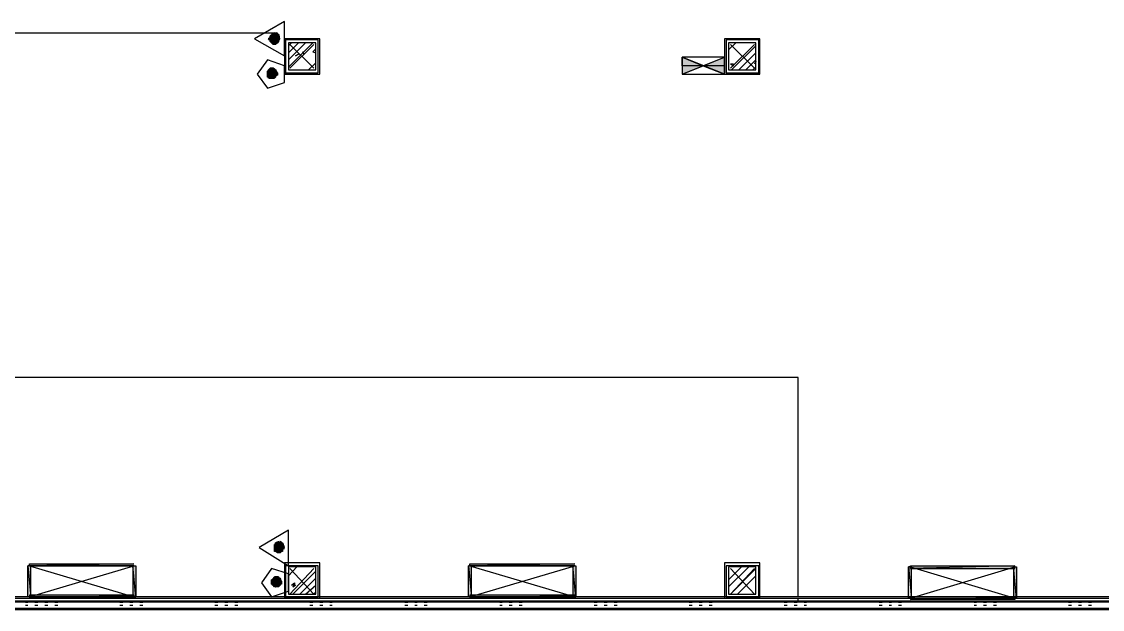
# Model space of a CAD drawing. Header units: millimetres. Extents: x 5 to 415, y 48 to 251.
# Drawn here: x 320.14 to 352.45, y 117.53 to 135.1 of the extents above; entities that cross this region are included whole.
import ezdxf

# ---------------------------------------------------------------- set-up
doc = ezdxf.new("R2010")
doc.units = ezdxf.units.MM
doc.layers.add('H', color=7, linetype='Continuous')
doc.layers.add('P', color=7, linetype='Continuous')

msp = doc.modelspace()

# ---------------------------------------------------------------- hatches: boundary and pattern name
at = {"layer": 'H', "linetype": 'Continuous'}
for points in [[(327.537, 134.532), (327.537, 134.585), (327.572, 134.62), (327.572, 134.532), (327.537, 134.532)], [(327.572, 134.497), (327.572, 134.673), (327.625, 134.673), (327.625, 134.444), (327.572, 134.497)], [(327.625, 134.444), (327.625, 134.708), (327.66, 134.708), (327.66, 134.408), (327.625, 134.444)], [(327.66, 134.408), (327.66, 134.708), (327.695, 134.708), (327.695, 134.408), (327.66, 134.408)], [(327.695, 134.408), (327.695, 134.708), (327.748, 134.708), (327.748, 134.408), (327.695, 134.408)], [(327.748, 134.408), (327.748, 134.708), (327.783, 134.708), (327.783, 134.444), (327.748, 134.408)], [(327.783, 134.444), (327.783, 134.673), (327.836, 134.673), (327.836, 134.497), (327.783, 134.444)], [(339.901, 133.526), (339.901, 134.02), (340.536, 133.773), (339.901, 133.526)], [(341.171, 133.526), (340.536, 133.773), (341.171, 134.02), (341.171, 133.526)], [(327.484, 133.438), (327.484, 133.615), (327.537, 133.65), (327.537, 133.438), (327.484, 133.438)], [(327.537, 133.385), (327.537, 133.65), (327.572, 133.685), (327.572, 133.385), (327.537, 133.385)], [(327.572, 133.385), (327.572, 133.685), (327.625, 133.685), (327.625, 133.385), (327.572, 133.385)], [(327.625, 133.385), (327.625, 133.685), (327.66, 133.685), (327.66, 133.385), (327.625, 133.385)], [(327.66, 133.385), (327.66, 133.685), (327.695, 133.65), (327.695, 133.385), (327.66, 133.385)], [(327.695, 133.385), (327.695, 133.65), (327.748, 133.65), (327.748, 133.438), (327.695, 133.385)], [(327.748, 133.473), (327.748, 133.615), (327.783, 133.562), (327.783, 133.473), (327.748, 133.473)], [(327.695, 119.257), (327.695, 119.468), (327.748, 119.468), (327.748, 119.257), (327.695, 119.257)], [(327.748, 119.257), (327.748, 119.503), (327.783, 119.503), (327.783, 119.204), (327.748, 119.257)], [(327.783, 119.204), (327.783, 119.503), (327.836, 119.503), (327.836, 119.204), (327.783, 119.204)], [(327.836, 119.204), (327.836, 119.503), (327.872, 119.503), (327.872, 119.204), (327.836, 119.204)], [(327.872, 119.204), (327.872, 119.503), (327.907, 119.503), (327.907, 119.257), (327.872, 119.204)], [(327.907, 119.257), (327.907, 119.468), (327.96, 119.468), (327.96, 119.257), (327.907, 119.257)], [(327.96, 119.345), (327.96, 119.415), (327.995, 119.38), (327.995, 119.345), (327.96, 119.345)], [(320.34, 117.898), (320.34, 118.833), (320.428, 118.833), (320.428, 117.898), (320.34, 117.898)], [(320.375, 118.833), (320.375, 118.868), (323.515, 118.868), (323.515, 118.833), (320.375, 118.833)], [(323.462, 117.898), (323.462, 118.833), (323.55, 118.833), (323.55, 117.898), (323.462, 117.898)], [(333.498, 117.898), (333.498, 118.833), (333.587, 118.833), (333.587, 117.898), (333.498, 117.898)], [(333.551, 118.833), (333.551, 118.868), (336.673, 118.868), (336.673, 118.833), (333.551, 118.833)], [(336.638, 117.898), (336.638, 118.833), (336.726, 118.833), (336.726, 117.898), (336.638, 117.898)], [(346.675, 117.863), (346.675, 118.798), (346.745, 118.798), (346.745, 117.863), (346.675, 117.863)], [(346.71, 118.745), (346.71, 118.833), (349.85, 118.833), (349.85, 118.745), (346.71, 118.745)], [(349.797, 117.863), (349.797, 118.798), (349.885, 118.798), (349.885, 117.863), (349.797, 117.863)], [(327.625, 118.286), (327.625, 118.41), (327.66, 118.41), (327.66, 118.233), (327.625, 118.286)], [(327.66, 118.233), (327.66, 118.445), (327.695, 118.445), (327.695, 118.198), (327.66, 118.233)], [(327.695, 118.198), (327.695, 118.498), (327.748, 118.498), (327.748, 118.198), (327.695, 118.198)], [(327.748, 118.198), (327.748, 118.498), (327.783, 118.498), (327.783, 118.198), (327.748, 118.198)], [(327.783, 118.198), (327.783, 118.498), (327.836, 118.498), (327.836, 118.198), (327.783, 118.198)], [(327.836, 118.198), (327.836, 118.445), (327.872, 118.445), (327.872, 118.233), (327.836, 118.198)], [(327.872, 118.286), (327.872, 118.41), (327.907, 118.357), (327.907, 118.286), (327.872, 118.286)], [(320.375, 117.863), (320.375, 117.934), (323.515, 117.934), (323.515, 117.863), (320.375, 117.863)], [(333.551, 117.863), (333.551, 117.934), (336.673, 117.934), (336.673, 117.863), (333.551, 117.863)], [(346.71, 117.81), (346.71, 117.898), (349.85, 117.898), (349.85, 117.81), (346.71, 117.81)]]:
    msp.add_hatch(color=256, dxfattribs=at).paths.add_polyline_path(points)

# ---------------------------------------------------------------- linework, layer by layer
at = {"layer": 'P'}
for points in [[(327.995, 135.096), (327.096, 134.585)], [(327.995, 134.073), (327.995, 135.096)], [(64.629, 134.761), (327.783, 134.761)], [(327.713, 134.761), (327.625, 134.726)], [(327.836, 134.691), (327.748, 134.761)], [(327.096, 134.585), (327.995, 134.073)], [(327.519, 134.585), (327.572, 134.62)], [(327.572, 134.62), (327.519, 134.585)], [(327.519, 134.549), (327.572, 134.62)], [(327.572, 134.549), (327.519, 134.549)], [(327.625, 134.726), (327.572, 134.638)], [(327.572, 134.673), (327.572, 134.497)], [(327.572, 134.497), (327.572, 134.673)], [(327.572, 134.673), (327.572, 134.497)], [(327.572, 134.62), (327.572, 134.673)], [(327.572, 134.673), (327.572, 134.497)], [(327.572, 134.497), (327.607, 134.673)], [(327.607, 134.673), (327.572, 134.673)], [(327.572, 134.497), (327.607, 134.673)], [(327.572, 134.638), (327.589, 134.532)], [(327.572, 134.62), (327.572, 134.549)], [(327.572, 134.62), (327.572, 134.549)], [(327.572, 134.497), (327.572, 134.62)], [(327.572, 134.549), (327.572, 134.62)], [(327.572, 134.62), (327.572, 134.62)], [(327.572, 134.62), (327.572, 134.549)], [(327.572, 134.497), (327.572, 134.62)], [(327.572, 134.549), (327.572, 134.497)], [(327.607, 134.461), (327.572, 134.497)], [(327.589, 134.532), (327.678, 134.461)], [(327.607, 134.708), (327.607, 134.461)], [(327.607, 134.461), (327.607, 134.708)], [(327.607, 134.708), (327.607, 134.461)], [(327.607, 134.673), (327.607, 134.708)], [(327.607, 134.708), (327.607, 134.461)], [(327.607, 134.461), (327.66, 134.708)], [(327.66, 134.708), (327.607, 134.708)], [(327.607, 134.461), (327.66, 134.708)], [(327.607, 134.673), (327.607, 134.461)], [(327.607, 134.461), (327.607, 134.673)], [(327.66, 134.408), (327.607, 134.461)], [(327.66, 134.708), (327.66, 134.408)], [(327.66, 134.708), (327.66, 134.408)], [(327.66, 134.408), (327.66, 134.708)], [(327.66, 134.708), (327.66, 134.708)], [(327.66, 134.408), (327.66, 134.708)], [(327.66, 134.708), (327.66, 134.708)], [(327.66, 134.708), (327.66, 134.408)], [(327.66, 134.708), (327.66, 134.408)], [(327.66, 134.408), (327.695, 134.708)], [(327.695, 134.708), (327.66, 134.708)], [(327.66, 134.408), (327.695, 134.708)], [(327.678, 134.461), (327.801, 134.479)], [(327.695, 134.708), (327.695, 134.408)], [(327.695, 134.708), (327.695, 134.408)], [(327.695, 134.408), (327.731, 134.708)], [(327.731, 134.708), (327.695, 134.708)], [(327.695, 134.408), (327.731, 134.708)], [(327.731, 134.708), (327.731, 134.408)], [(327.731, 134.708), (327.731, 134.408)], [(327.731, 134.408), (327.731, 134.708)], [(327.731, 134.708), (327.731, 134.708)], [(327.731, 134.408), (327.731, 134.708)], [(327.731, 134.708), (327.731, 134.708)], [(327.731, 134.708), (327.731, 134.408)], [(327.731, 134.708), (327.731, 134.408)], [(327.731, 134.408), (327.783, 134.708)], [(327.783, 134.708), (327.731, 134.708)], [(327.731, 134.408), (327.783, 134.708)], [(327.783, 134.461), (327.731, 134.408)], [(327.783, 134.708), (327.783, 134.461)], [(327.783, 134.461), (327.783, 134.708)], [(327.783, 134.708), (327.783, 134.673)], [(327.783, 134.673), (327.783, 134.461)], [(327.783, 134.461), (327.783, 134.673)], [(327.783, 134.673), (327.783, 134.461)], [(327.783, 134.673), (327.783, 134.461)], [(327.783, 134.461), (327.819, 134.673)], [(327.819, 134.673), (327.783, 134.673)], [(327.783, 134.461), (327.819, 134.673)], [(327.819, 134.497), (327.783, 134.461)], [(327.801, 134.479), (327.854, 134.585)], [(327.819, 134.673), (327.819, 134.497)], [(327.819, 134.497), (327.819, 134.673)], [(327.819, 134.673), (327.819, 134.62)], [(327.819, 134.62), (327.819, 134.497)], [(327.819, 134.497), (327.819, 134.62)], [(327.819, 134.62), (327.819, 134.497)], [(327.819, 134.62), (327.819, 134.497)], [(327.819, 134.497), (327.819, 134.62)], [(327.819, 134.62), (327.819, 134.62)], [(327.819, 134.497), (327.819, 134.62)], [(327.819, 134.62), (327.819, 134.549)], [(327.819, 134.585), (327.819, 134.62)], [(327.819, 134.62), (327.819, 134.585)], [(327.819, 134.585), (327.819, 134.549)], [(327.819, 134.549), (327.819, 134.585)], [(327.819, 134.549), (327.819, 134.497)], [(327.854, 134.585), (327.836, 134.691)], [(327.995, 134.585), (327.995, 133.526)], [(329.053, 134.585), (327.995, 134.585)], [(328.03, 134.549), (328.03, 133.562)], [(329.001, 134.549), (328.03, 134.549)], [(328.119, 134.373), (328.207, 134.461)], [(328.119, 134.161), (328.418, 134.461)], [(328.119, 133.95), (328.63, 134.461)], [(328.119, 133.738), (328.842, 134.461)], [(328.93, 134.461), (328.119, 134.461)], [(328.119, 134.461), (328.119, 133.65)], [(328.93, 133.65), (328.93, 134.461)], [(329.001, 133.562), (329.001, 134.549)], [(329.053, 133.526), (329.053, 134.585)], [(341.154, 134.585), (341.154, 133.526)], [(342.212, 134.585), (341.154, 134.585)], [(341.207, 134.549), (341.207, 133.562)], [(342.177, 134.549), (341.207, 134.549)], [(341.277, 134.25), (341.489, 134.461)], [(342.089, 134.461), (341.277, 134.461)], [(341.277, 134.461), (341.277, 133.65)], [(342.089, 133.65), (342.089, 134.461)], [(342.177, 133.562), (342.177, 134.549)], [(342.212, 133.526), (342.212, 134.585)], [(327.695, 134.408), (327.66, 134.408)], [(327.731, 134.408), (327.695, 134.408)], [(328.877, 133.703), (328.154, 134.408)], [(328.154, 133.703), (328.877, 134.408)], [(328.418, 134.126), (328.33, 134.073)], [(328.33, 134.073), (328.418, 134.126)], [(328.542, 134.197), (328.577, 134.126)], [(328.577, 134.126), (328.542, 134.197)], [(328.93, 134.285), (328.842, 134.197)], [(328.842, 134.197), (328.93, 134.161)], [(342.053, 133.703), (341.33, 134.408)], [(341.33, 133.703), (342.053, 134.408)], [(341.365, 133.65), (342.089, 134.373)], [(341.577, 133.65), (342.089, 134.161)], [(327.484, 133.95), (327.184, 133.526)], [(327.995, 133.773), (327.484, 133.95)], [(328.718, 133.65), (328.93, 133.862)], [(339.884, 134.038), (340.519, 133.773)], [(339.884, 133.773), (339.884, 134.038)], [(341.154, 134.038), (339.884, 134.038)], [(339.884, 134.038), (339.884, 133.526)], [(339.884, 133.526), (341.154, 134.038)], [(341.154, 133.526), (339.884, 134.038)], [(340.519, 133.773), (341.154, 134.038)], [(341.154, 134.038), (341.154, 133.773)], [(341.154, 133.526), (341.154, 134.038)], [(341.418, 133.826), (341.33, 133.826)], [(341.33, 133.826), (341.418, 133.773)], [(341.789, 133.65), (342.089, 133.95)], [(342.089, 133.914), (342.053, 133.826)], [(327.184, 133.526), (327.484, 133.103)], [(327.554, 133.668), (327.484, 133.579)], [(327.484, 133.438), (327.519, 133.65)], [(327.519, 133.65), (327.484, 133.615)], [(327.484, 133.438), (327.519, 133.65)], [(327.484, 133.615), (327.484, 133.491)], [(327.484, 133.491), (327.484, 133.615)], [(327.484, 133.615), (327.484, 133.491)], [(327.484, 133.562), (327.484, 133.615)], [(327.484, 133.615), (327.484, 133.491)], [(327.484, 133.491), (327.484, 133.615)], [(327.484, 133.615), (327.484, 133.615)], [(327.484, 133.491), (327.484, 133.615)], [(327.484, 133.615), (327.484, 133.438)], [(327.484, 133.615), (327.484, 133.438)], [(327.484, 133.579), (327.501, 133.473)], [(327.484, 133.562), (327.484, 133.562)], [(327.484, 133.562), (327.484, 133.562)], [(327.484, 133.491), (327.484, 133.562)], [(327.484, 133.526), (327.484, 133.491)], [(327.484, 133.491), (327.484, 133.526)], [(327.484, 133.438), (327.484, 133.491)], [(327.501, 133.473), (327.607, 133.403)], [(327.519, 133.403), (327.572, 133.703)], [(327.572, 133.703), (327.519, 133.65)], [(327.519, 133.403), (327.572, 133.703)], [(327.519, 133.65), (327.519, 133.438)], [(327.519, 133.65), (327.519, 133.438)], [(327.519, 133.403), (327.519, 133.65)], [(327.519, 133.438), (327.519, 133.65)], [(327.519, 133.65), (327.519, 133.65)], [(327.519, 133.65), (327.519, 133.438)], [(327.519, 133.65), (327.519, 133.403)], [(327.625, 133.703), (327.554, 133.668)], [(327.572, 133.703), (327.572, 133.403)], [(327.572, 133.703), (327.572, 133.403)], [(327.572, 133.403), (327.607, 133.703)], [(327.607, 133.703), (327.572, 133.703)], [(327.572, 133.403), (327.607, 133.703)], [(327.607, 133.703), (327.607, 133.403)], [(327.607, 133.703), (327.607, 133.403)], [(327.607, 133.403), (327.607, 133.703)], [(327.607, 133.703), (327.607, 133.703)], [(327.607, 133.403), (327.607, 133.703)], [(327.607, 133.703), (327.607, 133.703)], [(327.607, 133.703), (327.607, 133.403)], [(327.607, 133.703), (327.607, 133.403)], [(327.607, 133.403), (327.66, 133.703)], [(327.66, 133.703), (327.607, 133.703)], [(327.607, 133.403), (327.66, 133.703)], [(327.748, 133.632), (327.66, 133.703)], [(327.66, 133.703), (327.66, 133.403)], [(327.66, 133.703), (327.66, 133.403)], [(327.66, 133.403), (327.66, 133.703)], [(327.66, 133.703), (327.66, 133.703)], [(327.66, 133.403), (327.66, 133.703)], [(327.66, 133.703), (327.66, 133.703)], [(327.66, 133.703), (327.66, 133.403)], [(327.66, 133.703), (327.66, 133.403)], [(327.695, 133.65), (327.66, 133.703)], [(327.66, 133.403), (327.695, 133.65)], [(327.66, 133.403), (327.695, 133.65)], [(327.695, 133.65), (327.695, 133.403)], [(327.695, 133.65), (327.695, 133.403)], [(327.695, 133.403), (327.731, 133.65)], [(327.731, 133.65), (327.695, 133.65)], [(327.695, 133.403), (327.731, 133.65)], [(327.713, 133.421), (327.783, 133.526)], [(327.731, 133.65), (327.731, 133.438)], [(327.731, 133.438), (327.731, 133.65)], [(327.731, 133.65), (327.731, 133.615)], [(327.731, 133.615), (327.731, 133.438)], [(327.731, 133.438), (327.731, 133.615)], [(327.731, 133.615), (327.731, 133.438)], [(327.731, 133.615), (327.731, 133.438)], [(327.731, 133.438), (327.731, 133.615)], [(327.731, 133.615), (327.731, 133.615)], [(327.731, 133.438), (327.731, 133.615)], [(327.731, 133.615), (327.731, 133.491)], [(327.731, 133.615), (327.731, 133.491)], [(327.783, 133.562), (327.731, 133.615)], [(327.731, 133.491), (327.783, 133.562)], [(327.731, 133.491), (327.783, 133.562)], [(327.731, 133.491), (327.731, 133.438)], [(327.783, 133.491), (327.731, 133.491)], [(327.783, 133.526), (327.748, 133.632)], [(327.783, 133.562), (327.783, 133.491)], [(327.783, 133.562), (327.783, 133.491)], [(327.783, 133.526), (327.783, 133.562)], [(327.783, 133.491), (327.783, 133.562)], [(327.783, 133.562), (327.783, 133.562)], [(327.783, 133.562), (327.783, 133.491)], [(327.783, 133.491), (327.783, 133.526)], [(327.995, 133.279), (327.995, 133.773)], [(327.995, 133.526), (329.053, 133.526)], [(328.03, 133.562), (329.001, 133.562)], [(328.119, 133.65), (328.93, 133.65)], [(340.519, 133.773), (339.884, 133.773)], [(340.519, 133.773), (339.884, 133.773)], [(339.884, 133.773), (339.884, 133.526)], [(339.884, 133.526), (340.519, 133.773)], [(339.884, 133.526), (341.154, 133.526)], [(341.154, 133.773), (340.519, 133.773)], [(341.154, 133.773), (340.519, 133.773)], [(340.519, 133.773), (341.154, 133.526)], [(341.154, 133.526), (341.154, 133.773)], [(341.154, 133.526), (342.212, 133.526)], [(341.207, 133.562), (342.177, 133.562)], [(341.277, 133.65), (342.089, 133.65)], [(342, 133.65), (342.089, 133.738)], [(327.519, 133.438), (327.484, 133.438)], [(327.484, 133.103), (327.995, 133.279)], [(327.519, 133.438), (327.519, 133.403)], [(327.572, 133.403), (327.519, 133.403)], [(327.607, 133.403), (327.572, 133.403)], [(327.607, 133.403), (327.713, 133.421)], [(327.66, 133.403), (327.607, 133.403)], [(327.695, 133.403), (327.66, 133.403)], [(327.731, 133.438), (327.695, 133.403)], [(343.359, 124.46), (315.754, 124.46)], [(343.359, 117.898), (343.359, 124.46)], [(328.119, 119.892), (327.237, 119.38)], [(328.119, 118.833), (328.119, 119.892)], [(327.237, 119.38), (328.119, 118.833)], [(327.766, 119.539), (327.695, 119.433)], [(327.695, 119.309), (327.695, 119.468)], [(327.695, 119.468), (327.695, 119.433)], [(327.695, 119.309), (327.695, 119.468)], [(327.695, 119.468), (327.695, 119.257)], [(327.695, 119.468), (327.695, 119.257)], [(327.695, 119.257), (327.731, 119.468)], [(327.731, 119.468), (327.695, 119.468)], [(327.695, 119.257), (327.731, 119.468)], [(327.695, 119.433), (327.713, 119.327)], [(327.695, 119.433), (327.695, 119.345)], [(327.695, 119.345), (327.695, 119.433)], [(327.695, 119.433), (327.695, 119.345)], [(327.695, 119.38), (327.695, 119.433)], [(327.695, 119.433), (327.695, 119.345)], [(327.695, 119.345), (327.695, 119.433)], [(327.695, 119.433), (327.695, 119.433)], [(327.695, 119.345), (327.695, 119.433)], [(327.695, 119.433), (327.695, 119.309)], [(327.695, 119.433), (327.695, 119.309)], [(327.695, 119.345), (327.695, 119.38)], [(327.695, 119.309), (327.695, 119.345)], [(327.695, 119.257), (327.695, 119.309)], [(327.731, 119.257), (327.695, 119.257)], [(327.713, 119.327), (327.819, 119.257)], [(327.731, 119.521), (327.731, 119.257)], [(327.731, 119.257), (327.731, 119.521)], [(327.731, 119.521), (327.731, 119.257)], [(327.731, 119.468), (327.731, 119.521)], [(327.731, 119.521), (327.731, 119.257)], [(327.731, 119.257), (327.783, 119.521)], [(327.783, 119.521), (327.731, 119.521)], [(327.731, 119.257), (327.783, 119.521)], [(327.731, 119.468), (327.731, 119.257)], [(327.731, 119.257), (327.731, 119.468)], [(327.783, 119.221), (327.731, 119.257)], [(327.836, 119.556), (327.766, 119.539)], [(327.783, 119.521), (327.783, 119.221)], [(327.783, 119.521), (327.783, 119.221)], [(327.783, 119.221), (327.783, 119.521)], [(327.783, 119.521), (327.783, 119.521)], [(327.783, 119.221), (327.783, 119.521)], [(327.783, 119.521), (327.783, 119.521)], [(327.783, 119.521), (327.783, 119.221)], [(327.783, 119.521), (327.783, 119.221)], [(327.783, 119.221), (327.819, 119.521)], [(327.819, 119.521), (327.783, 119.521)], [(327.783, 119.221), (327.819, 119.521)], [(327.819, 119.521), (327.819, 119.221)], [(327.819, 119.521), (327.819, 119.221)], [(327.819, 119.221), (327.872, 119.521)], [(327.872, 119.521), (327.819, 119.521)], [(327.819, 119.221), (327.872, 119.521)], [(327.819, 119.257), (327.925, 119.292)], [(327.96, 119.486), (327.872, 119.556)], [(327.872, 119.521), (327.872, 119.221)], [(327.872, 119.521), (327.872, 119.221)], [(327.872, 119.221), (327.872, 119.521)], [(327.872, 119.521), (327.872, 119.521)], [(327.872, 119.221), (327.872, 119.521)], [(327.872, 119.521), (327.872, 119.521)], [(327.872, 119.521), (327.872, 119.221)], [(327.872, 119.521), (327.872, 119.221)], [(327.872, 119.221), (327.907, 119.521)], [(327.907, 119.521), (327.872, 119.521)], [(327.872, 119.221), (327.907, 119.521)], [(327.907, 119.257), (327.872, 119.221)], [(327.907, 119.521), (327.907, 119.257)], [(327.907, 119.257), (327.907, 119.521)], [(327.907, 119.521), (327.907, 119.468)], [(327.907, 119.468), (327.907, 119.257)], [(327.907, 119.257), (327.907, 119.468)], [(327.907, 119.468), (327.907, 119.257)], [(327.907, 119.468), (327.907, 119.257)], [(327.907, 119.257), (327.942, 119.468)], [(327.942, 119.468), (327.907, 119.468)], [(327.907, 119.257), (327.942, 119.468)], [(327.942, 119.257), (327.907, 119.257)], [(327.925, 119.292), (327.995, 119.38)], [(327.942, 119.468), (327.942, 119.257)], [(327.942, 119.468), (327.942, 119.257)], [(327.942, 119.433), (327.942, 119.468)], [(327.942, 119.257), (327.942, 119.433)], [(327.942, 119.257), (327.942, 119.433)], [(327.942, 119.433), (327.942, 119.309)], [(327.942, 119.433), (327.942, 119.309)], [(327.942, 119.345), (327.942, 119.433)], [(327.942, 119.309), (327.942, 119.433)], [(327.942, 119.433), (327.942, 119.433)], [(327.942, 119.433), (327.942, 119.309)], [(327.942, 119.433), (327.942, 119.345)], [(327.995, 119.38), (327.942, 119.433)], [(327.942, 119.345), (327.995, 119.38)], [(327.942, 119.309), (327.942, 119.345)], [(327.942, 119.345), (327.995, 119.345)], [(327.995, 119.345), (327.942, 119.345)], [(327.942, 119.309), (327.942, 119.257)], [(327.995, 119.38), (327.96, 119.486)], [(327.819, 119.221), (327.783, 119.221)], [(327.872, 119.221), (327.819, 119.221)], [(327.995, 118.921), (327.995, 117.863)], [(329.053, 118.921), (327.995, 118.921)], [(329.053, 117.863), (329.053, 118.921)], [(341.154, 118.921), (341.154, 117.863)], [(342.212, 118.921), (341.154, 118.921)], [(342.212, 117.863), (342.212, 118.921)], [(320.41, 118.833), (320.322, 118.833)], [(320.322, 118.833), (320.41, 117.898)], [(320.322, 118.833), (320.41, 117.898)], [(320.322, 117.898), (320.322, 118.833)], [(323.497, 118.886), (320.375, 118.833)], [(320.375, 118.833), (320.375, 118.886)], [(320.375, 118.886), (323.497, 118.886)], [(323.497, 118.833), (320.375, 118.833)], [(320.375, 118.833), (323.497, 118.833)], [(320.375, 117.898), (323.497, 118.833)], [(320.375, 118.833), (323.497, 117.898)], [(320.41, 117.898), (320.41, 118.833)], [(323.55, 117.898), (323.462, 118.833)], [(323.462, 118.833), (323.462, 117.898)], [(323.55, 117.898), (323.462, 118.833)], [(323.462, 118.833), (323.55, 118.833)], [(323.55, 118.833), (323.55, 117.898)], [(327.607, 118.745), (327.307, 118.322)], [(328.119, 118.586), (327.607, 118.745)], [(328.03, 118.833), (328.03, 117.898)], [(329.001, 118.833), (328.03, 118.833)], [(328.119, 118.533), (328.366, 118.798)], [(328.93, 118.798), (328.119, 118.798)], [(328.119, 118.798), (328.119, 117.987)], [(328.154, 118.745), (328.877, 117.987)], [(328.877, 118.745), (328.154, 117.987)], [(328.242, 117.987), (328.93, 118.674)], [(328.93, 117.987), (328.93, 118.798)], [(329.001, 117.898), (329.001, 118.833)], [(333.587, 118.833), (333.498, 118.833)], [(333.498, 118.833), (333.587, 117.898)], [(333.498, 118.833), (333.587, 117.898)], [(333.498, 117.898), (333.498, 118.833)], [(336.673, 118.886), (333.534, 118.833)], [(333.534, 118.833), (333.534, 118.886)], [(333.534, 118.886), (336.673, 118.886)], [(336.673, 118.833), (333.534, 118.833)], [(333.534, 118.833), (336.673, 118.833)], [(333.534, 117.898), (336.673, 118.833)], [(333.534, 118.833), (336.673, 117.898)], [(333.587, 117.898), (333.587, 118.833)], [(336.709, 117.898), (336.621, 118.833)], [(336.621, 118.833), (336.621, 117.898)], [(336.709, 117.898), (336.621, 118.833)], [(336.621, 118.833), (336.709, 118.833)], [(336.709, 118.833), (336.709, 117.898)], [(341.207, 118.833), (341.207, 117.898)], [(342.177, 118.833), (341.207, 118.833)], [(341.277, 118.41), (341.665, 118.798)], [(341.277, 118.198), (341.877, 118.798)], [(342.089, 118.798), (341.277, 118.798)], [(341.277, 118.798), (341.277, 117.987)], [(341.33, 118.745), (342.053, 117.987)], [(342.053, 118.745), (341.33, 117.987)], [(341.33, 117.987), (342.089, 118.745)], [(342.089, 117.987), (342.089, 118.798)], [(342.177, 117.898), (342.177, 118.833)], [(346.745, 118.798), (346.657, 118.798)], [(346.657, 118.798), (346.745, 117.863)], [(346.657, 118.798), (346.745, 117.863)], [(346.657, 117.863), (346.657, 118.798)], [(349.832, 118.833), (346.71, 118.745)], [(349.832, 118.833), (346.71, 118.745)], [(346.71, 118.745), (346.71, 118.833)], [(346.71, 118.833), (349.832, 118.833)], [(346.71, 117.863), (349.832, 118.798)], [(346.71, 118.798), (349.832, 117.863)], [(346.71, 118.745), (349.832, 118.745)], [(346.745, 117.863), (346.745, 118.798)], [(349.885, 117.863), (349.797, 118.798)], [(349.797, 118.798), (349.797, 117.863)], [(349.885, 117.863), (349.797, 118.798)], [(349.797, 118.798), (349.885, 118.798)], [(349.832, 118.745), (349.832, 118.833)], [(349.885, 118.798), (349.885, 117.863)], [(327.307, 118.322), (327.607, 117.898)], [(327.678, 118.48), (327.607, 118.375)], [(327.607, 118.41), (327.607, 118.286)], [(327.607, 118.286), (327.607, 118.41)], [(327.607, 118.41), (327.607, 118.286)], [(327.607, 118.375), (327.607, 118.41)], [(327.607, 118.41), (327.607, 118.286)], [(327.607, 118.286), (327.66, 118.41)], [(327.66, 118.41), (327.607, 118.41)], [(327.607, 118.286), (327.66, 118.41)], [(327.607, 118.375), (327.625, 118.269)], [(327.607, 118.375), (327.607, 118.375)], [(327.607, 118.375), (327.607, 118.375)], [(327.607, 118.286), (327.607, 118.375)], [(327.607, 118.322), (327.607, 118.286)], [(327.607, 118.286), (327.607, 118.322)], [(327.66, 118.251), (327.607, 118.286)], [(327.66, 118.463), (327.66, 118.251)], [(327.66, 118.251), (327.66, 118.463)], [(327.66, 118.463), (327.66, 118.251)], [(327.66, 118.41), (327.66, 118.463)], [(327.66, 118.463), (327.66, 118.251)], [(327.66, 118.251), (327.695, 118.463)], [(327.695, 118.463), (327.66, 118.463)], [(327.66, 118.251), (327.695, 118.463)], [(327.66, 118.41), (327.66, 118.251)], [(327.66, 118.251), (327.66, 118.41)], [(327.766, 118.498), (327.678, 118.48)], [(327.695, 118.498), (327.695, 118.198)], [(327.695, 118.198), (327.695, 118.498)], [(327.695, 118.498), (327.695, 118.198)], [(327.695, 118.463), (327.695, 118.498)], [(327.695, 118.498), (327.695, 118.198)], [(327.695, 118.198), (327.731, 118.498)], [(327.731, 118.498), (327.695, 118.498)], [(327.695, 118.198), (327.731, 118.498)], [(327.695, 118.463), (327.695, 118.198)], [(327.695, 118.198), (327.695, 118.463)], [(327.731, 118.498), (327.731, 118.198)], [(327.731, 118.498), (327.731, 118.198)], [(327.731, 118.198), (327.731, 118.498)], [(327.731, 118.498), (327.731, 118.498)], [(327.731, 118.198), (327.731, 118.498)], [(327.731, 118.498), (327.731, 118.498)], [(327.731, 118.498), (327.731, 118.198)], [(327.731, 118.498), (327.731, 118.198)], [(327.731, 118.198), (327.783, 118.498)], [(327.783, 118.498), (327.731, 118.498)], [(327.731, 118.198), (327.783, 118.498)], [(327.889, 118.428), (327.783, 118.498)], [(327.783, 118.498), (327.783, 118.198)], [(327.783, 118.498), (327.783, 118.198)], [(327.783, 118.198), (327.819, 118.498)], [(327.819, 118.498), (327.783, 118.498)], [(327.783, 118.198), (327.819, 118.498)], [(327.819, 118.498), (327.819, 118.198)], [(327.819, 118.198), (327.819, 118.498)], [(327.819, 118.498), (327.819, 118.463)], [(327.819, 118.463), (327.819, 118.198)], [(327.819, 118.198), (327.819, 118.463)], [(327.819, 118.463), (327.819, 118.198)], [(327.819, 118.463), (327.819, 118.198)], [(327.819, 118.198), (327.872, 118.463)], [(327.872, 118.463), (327.819, 118.463)], [(327.819, 118.198), (327.872, 118.463)], [(327.836, 118.233), (327.907, 118.322)], [(327.872, 118.463), (327.872, 118.251)], [(327.872, 118.251), (327.872, 118.463)], [(327.872, 118.463), (327.872, 118.41)], [(327.872, 118.41), (327.872, 118.251)], [(327.872, 118.251), (327.872, 118.41)], [(327.872, 118.41), (327.872, 118.251)], [(327.872, 118.41), (327.872, 118.251)], [(327.872, 118.251), (327.872, 118.41)], [(327.872, 118.41), (327.872, 118.41)], [(327.872, 118.251), (327.872, 118.41)], [(327.872, 118.41), (327.872, 118.286)], [(327.872, 118.41), (327.872, 118.286)], [(327.907, 118.375), (327.872, 118.41)], [(327.872, 118.286), (327.907, 118.375)], [(327.872, 118.286), (327.907, 118.375)], [(327.872, 118.286), (327.872, 118.251)], [(327.907, 118.286), (327.872, 118.286)], [(327.907, 118.322), (327.889, 118.428)], [(327.907, 118.375), (327.907, 118.286)], [(327.907, 118.375), (327.907, 118.286)], [(327.907, 118.322), (327.907, 118.375)], [(327.907, 118.286), (327.907, 118.375)], [(327.907, 118.375), (327.907, 118.375)], [(327.907, 118.375), (327.907, 118.286)], [(327.907, 118.286), (327.907, 118.322)], [(328.119, 118.075), (328.119, 118.586)], [(328.207, 118.251), (328.295, 118.322)], [(328.295, 118.322), (328.295, 118.251)], [(328.454, 117.987), (328.93, 118.463)], [(341.542, 117.987), (342.089, 118.533)], [(320.375, 117.951), (320.375, 117.863)], [(320.375, 117.863), (323.497, 117.951)], [(323.497, 117.951), (320.375, 117.951)], [(320.375, 117.863), (323.497, 117.951)], [(323.497, 117.951), (323.497, 117.863)], [(327.607, 117.898), (328.119, 118.075)], [(327.625, 118.269), (327.731, 118.198)], [(327.695, 118.198), (327.66, 118.251)], [(327.731, 118.198), (327.695, 118.198)], [(327.731, 118.198), (327.836, 118.233)], [(327.783, 118.198), (327.731, 118.198)], [(327.819, 118.198), (327.783, 118.198)], [(327.872, 118.251), (327.819, 118.198)], [(328.119, 117.987), (328.93, 117.987)], [(328.295, 118.251), (328.207, 118.251)], [(328.33, 118.251), (328.242, 118.198)], [(328.242, 118.198), (328.33, 118.251)], [(328.63, 117.987), (328.93, 118.251)], [(328.842, 117.987), (328.93, 118.039)], [(333.534, 117.951), (333.534, 117.863)], [(333.534, 117.863), (336.673, 117.951)], [(336.673, 117.951), (333.534, 117.951)], [(333.534, 117.863), (336.673, 117.951)], [(336.673, 117.951), (336.673, 117.863)], [(341.277, 117.987), (342.089, 117.987)], [(57.221, 117.863), (367.524, 117.863)], [(365.831, 117.898), (305.506, 117.898)], [(305.506, 117.863), (367.524, 117.863)], [(367.612, 117.775), (305.506, 117.775)], [(367.665, 117.74), (305.506, 117.74)], [(367.665, 117.74), (305.506, 117.74)], [(320.252, 117.74), (320.322, 117.74)], [(320.252, 117.651), (320.322, 117.651)], [(320.41, 117.898), (320.322, 117.898)], [(323.497, 117.863), (320.375, 117.863)], [(320.534, 117.74), (320.622, 117.74)], [(320.534, 117.651), (320.622, 117.651)], [(320.834, 117.74), (320.922, 117.74)], [(320.834, 117.651), (320.922, 117.651)], [(321.134, 117.74), (321.222, 117.74)], [(321.134, 117.651), (321.222, 117.651)], [(323.074, 117.74), (323.162, 117.74)], [(323.074, 117.651), (323.162, 117.651)], [(323.374, 117.74), (323.462, 117.74)], [(323.374, 117.651), (323.462, 117.651)], [(323.462, 117.898), (323.55, 117.898)], [(323.674, 117.74), (323.762, 117.74)], [(323.674, 117.651), (323.762, 117.651)], [(325.914, 117.74), (326.002, 117.74)], [(325.914, 117.651), (326.002, 117.651)], [(326.214, 117.74), (326.302, 117.74)], [(326.214, 117.651), (326.302, 117.651)], [(326.513, 117.74), (326.602, 117.74)], [(326.513, 117.651), (326.602, 117.651)], [(327.995, 117.863), (329.053, 117.863)], [(328.03, 117.898), (329.001, 117.898)], [(328.754, 117.74), (328.842, 117.74)], [(328.754, 117.651), (328.842, 117.651)], [(329.053, 117.74), (329.142, 117.74)], [(329.053, 117.651), (329.142, 117.651)], [(329.353, 117.74), (329.424, 117.74)], [(329.353, 117.651), (329.424, 117.651)], [(331.593, 117.74), (331.682, 117.74)], [(331.593, 117.651), (331.682, 117.651)], [(331.893, 117.74), (331.964, 117.74)], [(331.893, 117.651), (331.964, 117.651)], [(332.176, 117.74), (332.264, 117.74)], [(332.176, 117.651), (332.264, 117.651)], [(333.587, 117.898), (333.498, 117.898)], [(336.673, 117.863), (333.534, 117.863)], [(334.433, 117.74), (334.504, 117.74)], [(334.433, 117.651), (334.504, 117.651)], [(334.716, 117.74), (334.804, 117.74)], [(334.716, 117.651), (334.804, 117.651)], [(335.015, 117.74), (335.104, 117.74)], [(335.015, 117.651), (335.104, 117.651)], [(336.621, 117.898), (336.709, 117.898)], [(337.256, 117.74), (337.344, 117.74)], [(337.256, 117.651), (337.344, 117.651)], [(337.555, 117.74), (337.644, 117.74)], [(337.555, 117.651), (337.644, 117.651)], [(337.855, 117.74), (337.943, 117.74)], [(337.855, 117.651), (337.943, 117.651)], [(340.095, 117.74), (340.184, 117.74)], [(340.095, 117.651), (340.184, 117.651)], [(340.395, 117.74), (340.483, 117.74)], [(340.395, 117.651), (340.483, 117.651)], [(340.695, 117.74), (340.783, 117.74)], [(340.695, 117.651), (340.783, 117.651)], [(341.154, 117.863), (342.212, 117.863)], [(341.207, 117.898), (342.177, 117.898)], [(342.935, 117.74), (343.023, 117.74)], [(342.935, 117.651), (343.023, 117.651)], [(343.235, 117.74), (343.323, 117.74)], [(343.235, 117.651), (343.323, 117.651)], [(343.359, 117.775), (343.359, 117.863)], [(343.535, 117.74), (343.606, 117.74)], [(343.535, 117.651), (343.606, 117.651)], [(345.775, 117.74), (345.863, 117.74)], [(345.775, 117.651), (345.863, 117.651)], [(346.075, 117.74), (346.146, 117.74)], [(346.075, 117.651), (346.146, 117.651)], [(346.357, 117.74), (346.445, 117.74)], [(346.357, 117.651), (346.445, 117.651)], [(346.745, 117.863), (346.657, 117.863)], [(346.71, 117.898), (346.71, 117.828)], [(346.71, 117.828), (349.832, 117.898)], [(349.832, 117.898), (346.71, 117.898)], [(346.71, 117.828), (349.832, 117.898)], [(349.832, 117.828), (346.71, 117.828)], [(348.615, 117.74), (348.686, 117.74)], [(348.615, 117.651), (348.686, 117.651)], [(348.897, 117.74), (348.985, 117.74)], [(348.897, 117.651), (348.985, 117.651)], [(349.197, 117.74), (349.285, 117.74)], [(349.197, 117.651), (349.285, 117.651)], [(349.797, 117.863), (349.885, 117.863)], [(349.832, 117.898), (349.832, 117.828)], [(351.437, 117.74), (351.525, 117.74)], [(351.437, 117.651), (351.525, 117.651)], [(351.737, 117.74), (351.825, 117.74)], [(351.737, 117.651), (351.825, 117.651)], [(352.037, 117.74), (352.125, 117.74)], [(352.037, 117.651), (352.125, 117.651)], [(305.506, 117.563), (367.665, 117.563)], [(305.506, 117.563), (367.665, 117.563)], [(305.506, 117.528), (367.612, 117.528)], [(320.252, 117.563), (320.322, 117.563)], [(320.534, 117.563), (320.622, 117.563)], [(320.834, 117.563), (320.922, 117.563)], [(321.134, 117.563), (321.222, 117.563)], [(323.074, 117.563), (323.162, 117.563)], [(323.374, 117.563), (323.462, 117.563)], [(323.674, 117.563), (323.762, 117.563)], [(325.914, 117.563), (326.002, 117.563)], [(326.214, 117.563), (326.302, 117.563)], [(326.513, 117.563), (326.602, 117.563)], [(328.754, 117.563), (328.842, 117.563)], [(329.053, 117.563), (329.142, 117.563)], [(329.353, 117.563), (329.424, 117.563)], [(331.593, 117.563), (331.682, 117.563)], [(331.893, 117.563), (331.964, 117.563)], [(332.176, 117.563), (332.264, 117.563)], [(334.433, 117.563), (334.504, 117.563)], [(334.716, 117.563), (334.804, 117.563)], [(335.015, 117.563), (335.104, 117.563)], [(337.256, 117.563), (337.344, 117.563)], [(337.555, 117.563), (337.644, 117.563)], [(337.855, 117.563), (337.943, 117.563)], [(340.095, 117.563), (340.184, 117.563)], [(340.395, 117.563), (340.483, 117.563)], [(340.695, 117.563), (340.783, 117.563)], [(342.935, 117.563), (343.023, 117.563)], [(343.235, 117.563), (343.323, 117.563)], [(343.535, 117.563), (343.606, 117.563)], [(345.775, 117.563), (345.863, 117.563)], [(346.075, 117.563), (346.146, 117.563)], [(346.357, 117.563), (346.445, 117.563)], [(348.615, 117.563), (348.686, 117.563)], [(348.897, 117.563), (348.985, 117.563)], [(349.197, 117.563), (349.285, 117.563)], [(351.437, 117.563), (351.525, 117.563)], [(351.737, 117.563), (351.825, 117.563)], [(352.037, 117.563), (352.125, 117.563)]]:
    msp.add_lwpolyline(points, dxfattribs=at)

doc.saveas('drawing.dxf')
